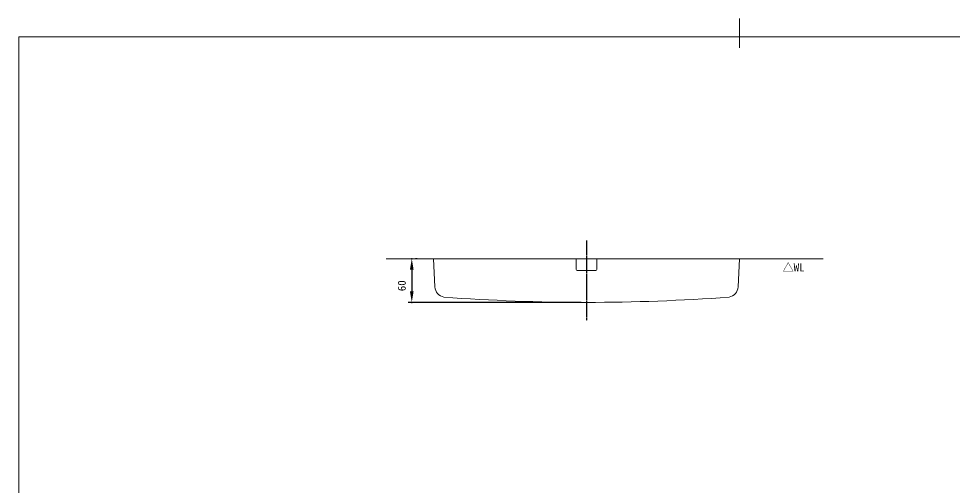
# Model space of a CAD drawing. Units: millimetres, scale not verified. Extents: x -203 to 203, y -143 to 143.
# Drawn here: x -198 to 58.5, y 14.7 to 143 of the extents above; entities that cross this region are included whole.
import ezdxf
from ezdxf.enums import TextEntityAlignment as Align

# ---------------------------------------------------------------- set-up
doc = ezdxf.new("R2010")
doc.units = ezdxf.units.MM
doc.header["$LTSCALE"] = 0.5
doc.header["$PDMODE"] = 32
doc.header["$PDSIZE"] = 0.1
doc.linetypes.add('USER1', pattern=[1.259843, 0.787402, -0.15748, 0.15748, -0.15748])
for name, color, linetype, lineweight in [('0-1_DIMENSION_LINES$02_DIMENSI', 7, 'Continuous', 25), ('0-3_DIMENSION_LINES$03_LINES', 7, 'Continuous', 18), ('0-4_DIMENSION_LINES$01_CENTER_', 7, 'USER1', 25), ('0-8_図面_FORMAT$01_WAKU$OUT_LINE', 6, 'Continuous', 18)]:
    doc.layers.add(name, color=color, linetype=linetype, lineweight=lineweight)
doc.layers.add('0-2_DEFPOINTS', color=7, linetype='Continuous')
doc.styles.add('ＭＳ ゴシック', font='')
doc.styles.get('ＭＳ ゴシック').set_extended_font_data('MS Gothic')

# ---------------------------------------------------------------- blocks, each defined once
blk = doc.blocks.new('D2')
at = {"layer": '0-1_DIMENSION_LINES$02_DIMENSI'}
for p, q in [((121.5, 225.5), (121, 225.5)), ((120, 222.5002), (120, 216.4998)), ((166.5, 213.5), (119, 213.5))]:
    blk.add_line(p, q, dxfattribs=at)
for points in [[(120.5, 222.5002), (119.5, 222.5002), (120, 225.5)], [(119.5, 216.4998), (120.5, 216.4998), (120, 213.5)]]:
    blk.add_solid(points, dxfattribs=at)
at = {"layer": '0-2_DEFPOINTS'}
for p in [(120, 225.5), (120, 213.5), (168, 213.5)]:
    blk.add_point(p, dxfattribs=at)
at = {"layer": '0-1_DIMENSION_LINES$02_DIMENSI', "style": 'ＭＳ ゴシック'}
blk.add_text('60', height=2.199, rotation=90, dxfattribs=at).set_placement((119, 216.5714), align=Align.BOTTOM_LEFT)

msp = doc.modelspace()

# ---------------------------------------------------------------- linework, layer by layer
at = {"layer": '0-3_DIMENSION_LINES$03_LINES'}
for p, q in [((-97, 77), (23, 77)), ((-83.6238, 69.2285), (-84, 77)), ((-44.7999, 77), (-44.7999, 74)), ((-39.1999, 77), (-39.1999, 74)), ((-44.5999, 73.8), (-39.3999, 73.8))]:
    msp.add_line(p, q, dxfattribs=at)
msp.add_lwpolyline([(-0.3762, 69.2285), (0, 77), (-84, 77)], dxfattribs=at)
for centre, radius, start, end in [((-44.5999, 74), 0.2, 180, 270), ((-39.3999, 74), 0.2, 270, 0), ((-80.6279, 69.3855), 3, 183.00067, 258.90521), ((-3.3721, 69.3855), 3, 281.09479, 356.99933), ((-42, 598.8188), 533.8188, 265.78824, 274.21176)]:
    msp.add_arc(centre, radius, start, end, dxfattribs=at)
at = {"layer": '0-4_DIMENSION_LINES$01_CENTER_'}
msp.add_line((-42, 82), (-42, 60), dxfattribs=at)
at = {"layer": '0-8_図面_FORMAT$01_WAKU$OUT_LINE'}
for p, q in [((0, 135), (0, 143)), ((-198, 138), (-198, -138)), ((198, 138), (-198, 138))]:
    msp.add_line(p, q, dxfattribs=at)

# ---------------------------------------------------------------- block references
at = {"layer": '0-1_DIMENSION_LINES$02_DIMENSI'}
msp.add_blockref('D2', (-210, -148.5), dxfattribs=at)

# ---------------------------------------------------------------- texts
at = {"layer": '0-1_DIMENSION_LINES$02_DIMENSI', "style": 'ＭＳ ゴシック'}
msp.add_text('△WL', height=2.199, dxfattribs=at).set_placement((11.9128, 72.8512), align=Align.BOTTOM_LEFT)

doc.saveas('drawing.dxf')
